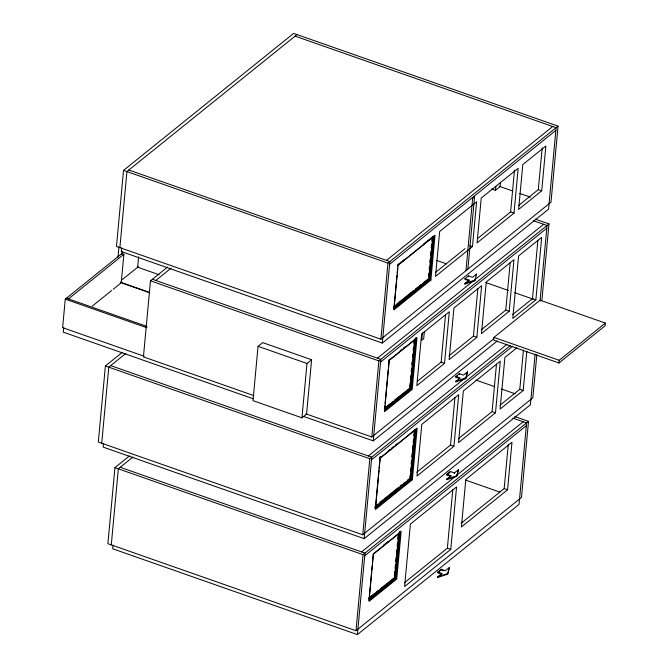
<?xml version="1.0" encoding="UTF-8"?>
<svg xmlns="http://www.w3.org/2000/svg" width="668" height="668" viewBox="0 0 668 668"><rect width="100%" height="100%" fill="white"/><g stroke="black" fill="none" stroke-linecap="round" stroke-linejoin="round"><path stroke-width="1" d="M113.201 289.277L121.234 282.806L123.881 254.283L121.843 253.573L65.272 299.13L62.625 327.654L144.196 356.261M63.694 327.629L63.276 332.155L253.189 398.763M122.394 352.278L105.385 365.981L98.33 442.041L362.749 534.776L532.847 397.794L536.847 354.624M123.53 170.382L116.474 246.45L380.894 339.185L550.991 202.204L558.047 126.135L293.619 33.4L123.53 170.382L387.949 263.117L558.047 126.135M117.994 257.264L118.946 246.985M101.728 443.235L108.784 367.166L125.793 353.472M119.873 247.636L126.928 171.576L297.018 34.594M103.482 443.494L103.148 447.117L364.169 538.659L530.417 404.775L535.118 354.115M121.626 247.903L121.292 251.527L382.313 343.068L548.562 209.184L556.118 127.688L295.097 36.139M121.768 254.341L122.06 251.26M129.542 455.868L114.938 467.633L107.882 543.702L355.986 630.717L521.466 497.451L528.522 421.391L514.811 416.581M111.28 544.896L118.336 468.827L132.94 457.062M138.627 256.896L137.666 267.217L159.201 274.773M113.034 545.155L112.7 548.779L357.405 634.6L519.036 504.432L526.593 422.936L512.89 418.135M167.668 266.975L150.484 280.819L143.428 356.879L253.69 395.548M258.048 346.316L253.005 400.65L301.953 417.817L306.57 414.093L311.605 359.76L262.666 342.601L258.048 346.316L306.988 363.484L311.605 359.76M301.953 417.817L306.988 363.484M362.749 534.776L369.805 458.716L510.402 345.49M305.861 413.851L371.825 436.981L378.881 360.92L548.971 223.93L535.193 219.104M380.894 339.185L387.949 263.117M364.169 538.659L371.734 457.162L110.704 365.621M303.381 416.364L373.245 440.863L380.802 359.367L152.404 279.266M382.313 343.068L389.878 261.572L128.849 170.023M355.986 630.717L363.041 554.649L528.522 421.391M357.405 634.6L364.97 553.104L120.257 467.283M375.341 508.573L378.89 470.381M379.073 468.318L380.134 456.962M384.417 410.778L384.893 405.618M385.085 403.547L388.242 369.488M388.434 367.417L389.202 359.159M393.861 308.908L396.984 275.291M397.176 273.254L397.644 268.16M397.836 266.114L398.019 264.077M369.053 599.405L371.542 572.534M371.734 570.464L372.218 565.295M372.41 563.233L373.27 553.931M409.785 386.964L410.16 382.889M410.444 379.833L410.82 375.758M411.204 371.684L411.488 368.627M411.864 364.553L412.148 361.497M412.523 357.422L412.807 354.366M413.183 350.291L413.467 347.235M413.851 343.16L414.135 340.104M384.651 408.54L410.027 388.108L414.569 339.21M410.586 389.703L415.371 338.091M416.139 337.465L411.354 389.085L384.434 410.762M394.421 575.607L394.796 571.532M395.08 568.476L395.456 564.402M395.74 561.345L396.124 557.271M396.5 553.196L396.784 550.14M397.159 546.065L397.443 543.009M397.819 538.934L398.103 535.878M369.195 598.202L394.571 577.762L398.729 532.939M395.122 579.365L399.539 531.82L400.307 531.202L395.899 578.739L368.978 600.415M422.452 332.906L421.784 340.171L423.704 338.618L424.38 331.361M407.438 480.292L409.851 478.346L410.135 475.29M410.511 471.216L410.795 468.159M411.179 464.085L411.463 461.029M411.839 456.954L412.214 452.879M412.498 449.823L412.874 445.748M413.158 442.692L413.442 439.636M413.826 435.561L414.202 431.486M428.564 276.619L428.848 273.538M429.232 269.438L429.516 266.357M429.9 262.248L430.184 259.167M430.568 255.059L430.852 251.978M431.236 247.87L431.52 244.789M431.904 240.68L432.188 237.599M374.79 506.979L410.194 478.463L414.728 429.566M394.12 306.662L428.714 278.798L432.622 236.689M410.745 480.058L415.438 429.482M429.265 280.393L433.332 236.589M416.206 428.856L411.513 479.44L375.374 508.548M434.1 235.971L430.042 279.775L393.895 308.875M412.365 479.741L417.158 428.121L380.209 457.881L375.424 509.492L412.365 479.741L410.67 479.14M430.885 280.067L435.043 235.245L398.103 264.996L393.945 309.827L430.885 280.067L429.19 279.474M417.383 381.286L441.13 362.156L445.531 314.67M444.529 363.35L449.313 311.731L421.608 334.05L416.824 385.661L444.529 363.35L441.13 362.156M441.865 573.495L441.798 574.179L437.724 572.743L437.782 572.067L441.247 569.278L445.331 570.706L449.372 567.458L447.61 574.213L437.757 577.436L437.824 576.751L441.865 573.495L437.782 572.067M450.933 475.7L450.875 476.384L446.792 474.948L446.859 474.272L450.324 471.483L454.399 472.911L458.44 469.654L456.687 476.418L446.834 479.632L446.892 478.956L450.933 475.7L446.859 474.272M459.943 378.581L455.868 377.153L455.927 376.476L459.392 373.688L463.475 375.115L467.516 371.859L465.755 378.622L455.902 381.837L455.968 381.161L460.01 377.904L455.927 376.476M465.003 278.673L464.936 279.358L469.019 280.785L469.078 280.109L465.003 278.673L468.468 275.884L472.543 277.32L476.585 274.064L476.526 274.74M465.938 270.69L472.643 198.429L474.572 196.885L467.867 269.146M476.585 274.064L474.831 280.819L464.978 284.042L465.037 283.366L469.078 280.109M416.799 472.243L450.524 445.08L454.933 397.594M441.247 569.278L441.189 569.954L443.635 570.814M450.257 472.159L450.324 471.483M459.334 374.364L459.392 373.688M468.402 276.569L468.468 275.884M453.931 446.266L458.716 394.654L421.775 424.405L416.982 476.017L453.931 446.266L450.524 445.08M472.451 246.601L476.61 201.778L439.661 231.529L435.503 276.352L472.451 246.601L469.905 245.707M404.432 582.738L447.376 548.161L452.787 489.778M454.34 473.595L454.399 472.911M447.61 574.213L449.372 567.458M456.687 476.418L458.44 469.654M465.755 378.622L467.516 371.859M474.831 280.819L474.89 280.142L465.037 283.366M450.775 549.355L456.57 486.872L410.394 524.063L404.591 586.546L450.775 549.355L447.376 548.161M448.913 355.885L473.453 336.121L477.862 288.634M476.852 337.315L481.645 285.704L453.931 308.015L449.146 359.626L476.852 337.315L473.453 336.121M491.665 188.96L495.506 190.305L495.881 186.205M500.499 182.489L500.123 186.589L495.506 190.305M493.936 337.382L493.685 340.096L558.941 362.983L605.125 325.792L605.375 323.078L540.12 300.191L493.936 337.382L559.191 360.269L605.375 323.078M458.357 438.767L492.091 411.605L496.491 364.118M477.687 238.451L510.611 211.94L514.485 170.173M495.489 412.799L500.274 361.179L463.333 390.939L458.549 442.55L495.489 412.799L492.091 411.605M514.009 213.125L518.168 168.303L481.227 198.054L477.069 242.885L514.009 213.125L510.611 211.94M481.236 329.85L505.776 310.094L510.185 262.608M509.175 311.28L513.968 259.668L486.262 281.979L481.469 333.599L509.175 311.28L505.776 310.094M461.237 523.169L504.173 488.592L508.298 444.153M507.571 489.786L511.989 442.241L465.805 479.432L461.396 526.977L507.571 489.786L504.173 488.592M499.889 405.326L519.796 389.294L523.436 350.065M518.418 205.652L538.316 189.62L542.191 147.853M516.84 347.844L504.891 357.464L500.107 409.075L523.194 390.488L526.835 351.259M541.715 190.814L545.873 145.991L522.785 164.587L518.627 209.41L541.715 190.814L538.316 189.62M512.573 314.67L532.48 298.646L537.899 240.255M535.878 299.832L541.673 237.349L518.585 255.944L512.79 318.427L535.878 299.832L532.48 298.646M540.086 300.516L547.05 225.483L533.273 220.649M548.971 223.93L541.915 299.999L540.637 301.034M558.941 362.983L559.191 360.269M68.462 298.913L123.881 254.283M121.359 280.351L138.385 266.641M92.326 306.094L111.598 290.572M155.803 280.46L171.15 268.102M386.48 260.378L552.72 126.494M389.619 264.286L555.868 130.402M398.829 263.902L401.243 261.965M402.846 260.662L404.457 259.368M423.771 243.82L428.597 239.929M430.209 238.635L431.82 237.34M397.928 265.413L434.075 236.305M435.319 272.569L465.037 248.638M396.191 304.6L413.893 290.338M415.504 289.044L417.917 287.098M419.521 285.804L421.132 284.51M423.545 282.564L428.714 278.798M394.028 307.522L430.167 278.414M464.978 284.042L468.21 281.437M377.403 358.173L473.094 281.111M474.723 279.808L543.652 224.289M380.551 362.081L546.8 228.197M400.291 350.7L401.877 349.422M403.464 348.145L405.05 346.867M389.102 360.503L416.014 338.826M384.317 408.424L389.861 403.948M391.448 402.679L393.034 401.401M394.621 400.124L410.027 388.108M384.559 409.4L411.48 387.724M371.825 436.981L493.769 338.776M373.245 440.863L497.318 340.939M455.868 377.153L457.254 376.034M455.902 381.837L457.522 380.535M465.83 373.838L467.45 372.544M368.335 455.977L507.004 344.296M371.475 459.885L512.581 346.241M379.357 457.58L380.969 456.286M388.175 450.95L389.786 449.656M391.398 448.362L393.811 446.416M395.414 445.122L397.026 443.819M380.042 458.29L416.181 429.182M376.059 505.559L377.671 504.265M380.084 502.319L398.587 487.415M400.199 486.12L401.81 484.826M403.414 483.532L405.025 482.238M374.698 507.839L411.638 478.088M446.792 474.948L449.564 472.719M446.834 479.632L448.445 478.33M361.572 551.91L454.975 476.693M456.595 475.382L523.194 421.742M364.711 555.818L526.342 425.658M383.666 545.08L388.417 541.247M373.262 554.24L400.182 532.563M368.853 598.085L375.199 592.975M376.785 591.698L378.372 590.42M380.752 588.5L394.571 577.762M369.103 599.062L396.024 577.386M437.724 572.743L440.496 570.514M437.757 577.436L440.187 575.482M455.968 381.161L465.821 377.938M446.892 478.956L456.745 475.741M437.824 576.751L447.677 573.536M499.021 186.197L512.757 191.015M519.629 193.428L530.417 197.21M436.505 260.37L446.316 263.81M485.87 282.564L508.507 290.505M514.41 292.576L533.106 299.13M519.796 389.294L523.194 390.488M475.967 380.075L494.612 386.613M501.484 389.018L515.22 393.836M150.484 280.819L378.881 360.92M120.207 282.096L149.69 292.442M122.144 283.132L149.665 292.776M66.424 298.195L147.01 326.46M65.272 299.13L146.843 327.738M465.705 480.125L499.965 492.132M105.385 365.981L369.805 458.716M114.938 467.633L363.041 554.649M389.285 360.077L384.492 411.697L412.206 389.377L416.991 337.766L389.285 360.077M373.445 553.814L369.037 601.35L396.742 579.039L401.151 531.503L373.445 553.814"/></g></svg>
